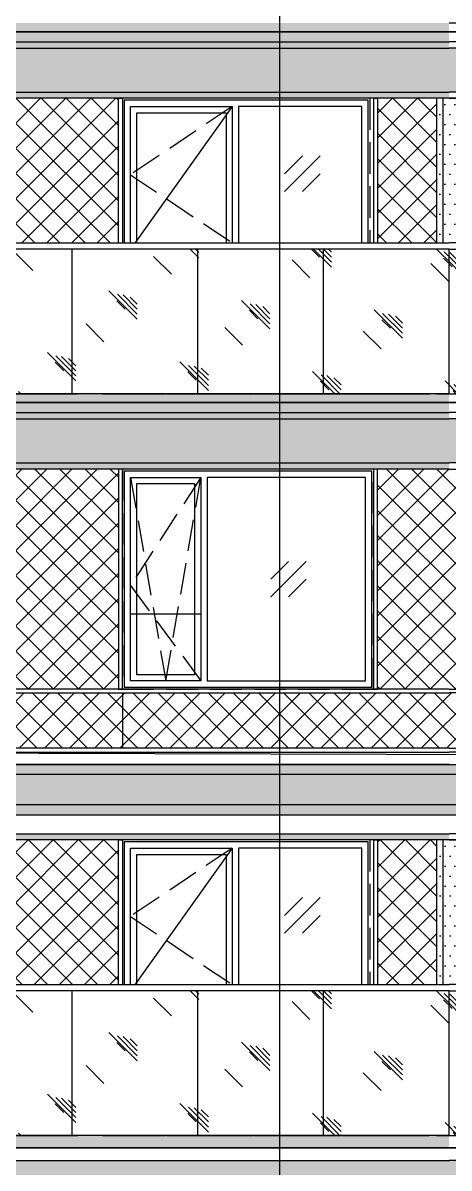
# Model space of a CAD drawing. Extents: x 646072 to 1012572, y -46617 to 16093.
# Drawn here: x 690676 to 694069, y -29912 to -20802 of the extents above; entities that cross this region are included whole.
import ezdxf

# ---------------------------------------------------------------- set-up
doc = ezdxf.new("R2010")
doc.units = 0
doc.header["$LTSCALE"] = 1000
doc.header["$MEASUREMENT"] = 0
for name, pattern in [('3#楼-HZS$0$3#楼-HZS$0$__DASH', [0.35, 0.25, -0.1]), ('3#楼-HZS$0$3#楼-HZS$0$DASH', [0.35, 0.25, -0.1]), ('3#楼-HZS$0$DASH', [0.35, 0.25, -0.1]), ('3#楼-HZS$0$DOTE', [2.4200000000000004, 2, -0.2, 0.02, -0.2])]:
    doc.linetypes.add(name, pattern=pattern)
for name, color, linetype in [('3#楼-HZS$0$3#楼-HZS$0$00-立面灰色金属看线', 252, 'Continuous'), ('3#楼-HZS$0$3#楼-HZS$0$00-立面米色看线', 31, 'Continuous'), ('3#楼-HZS$0$3#楼-HZS$0$00-立面银灰色线脚', 254, 'Continuous'), ('3#楼-HZS$0$3#楼-HZS$0$A-ANNO-SYMB', 3, 'Continuous'), ('3#楼-HZS$0$3#楼-HZS$0$DOTE', 1, '3#楼-HZS$0$DOTE'), ('3#楼-HZS$0$3#楼-HZS$0$ELEV-WIND', 4, 'Continuous'), ('3#楼-HZS$0$3#楼-HZS$0$RAIL', 163, 'Continuous'), ('3#楼-HZS$0$3#楼-HZS$0$WINDOW', 4, 'Continuous'), ('3#楼-HZS$0$3#楼-HZS$0$填充-浅黄色铝板', 30, 'Continuous'), ('3#楼-HZS$0$3#楼-HZS$0$填充-玻璃', 150, 'Continuous'), ('3#楼-HZS$0$3#楼-HZS$0$填充-背板玻璃', 151, 'Continuous'), ('3#楼-HZS$0$3#楼-HZS$0$填充-银白色铝板', 115, 'Continuous'), ('3#楼-HZS$0$A-ANNO-INDX', 3, 'Continuous')]:
    doc.layers.add(name, color=color, linetype=linetype)
pattern_1 = [(45, (-5318.230445285677, -99899.72746543365), (-100.0001016555733, 100.0001016555733), []), (135, (-5318.230445285677, -99899.72746543365), (-100.0001016555733, -100.0001016555733), [])]
pattern_2 = [(0, (-5418.230445285677, -99899.72746543365), (79.375, 79.375), [39.6875, -119.0625]), (90, (-5398.386695285677, -99919.57121543365), (-79.375, 79.375), [39.6875, -119.0625])]
pattern_3 = [(0, (-5409.443961269106, -58333.21456829587), (79.375, 79.375), [39.6875, -119.0625]), (90, (-5389.600211269106, -58353.05831829587), (-79.375, 79.375), [39.6875, -119.0625])]

# ---------------------------------------------------------------- blocks, each defined once
blk = doc.blocks.new('3#楼-HZS$0$3#楼-HZS$0$dfjh0fg4+l70')
at = {"layer": '3#楼-HZS$0$3#楼-HZS$0$00-立面米色看线'}
for points in [[(390679.7804614676, -393536.5724225931), (379629.7618430424, -393536.54462135), (379629.7618430424, -393636.5446213622), (390679.7804614676, -393636.5724226053)], [(390679.7804614676, -393536.5724225931), (401129.1454155913, -393536.5724225931)], [(390679.7804614676, -393636.5724226053), (379729.7618430424, -393636.5446213622), (379729.7618430424, -393736.5446213622), (379629.7618430424, -393736.5446213622), (379629.7618430424, -393816.54462135), (379729.7618430424, -393816.54462135), (379729.7618430424, -394056.54462135), (390679.7804614676, -394056.5724225931)], [(390679.7804614676, -393636.5724226053), (401129.1454155913, -393636.5724226053)], [(401129.1454155913, -393636.5724226053), (390679.7804614676, -393636.5724226053)], [(379729.7618430424, -393736.5446213622), (390679.7804614676, -393736.5724226053)], [(401129.1454155913, -393736.5724226053), (390679.7804614676, -393736.5724226053)]]:
    blk.add_lwpolyline(points, dxfattribs=at)
blk = doc.blocks.new('3#楼-HZS$0$3#楼-HZS$0$dfg56h4f+g9h0k7')
at = {"layer": '3#楼-HZS$0$3#楼-HZS$0$RAIL'}
blk.add_lwpolyline([(426648.4870681694, -363619.9774678481), (419599.1988836443, -363619.9516390706), (419599.1988836443, -363569.9516390706), (426648.4870681694, -363569.9774678481)], dxfattribs=at)
at = {"layer": '3#楼-HZS$0$3#楼-HZS$0$WINDOW'}
for points in [[(419629.1323021718, -364408.5213985445), (419629.1323021718, -363619.9516390706)], [(420648.4871339675, -364678.3272112879), (420648.4871339675, -363619.9516390706)], [(421648.4871339675, -364769.9774678481), (421648.4871339675, -363619.9516390706)], [(422648.4871339675, -364769.9774678481), (422648.4871339675, -363619.9516390706)], [(423648.4871339675, -364769.9774678481), (423648.4871339675, -363619.9516390706)], [(424648.4871339675, -364769.9774678481), (424648.4871339675, -363619.9516390706)], [(425648.4871339675, -364769.9774678481), (425648.4871339675, -363619.9516390706)], [(426648.4871339675, -364769.9774678481), (426648.4871339675, -363619.9516390706)]]:
    blk.add_lwpolyline(points, dxfattribs=at)
blk = doc.blocks.new('3#楼-HZS$0$3#楼-HZS$0$tregfdgdg')
blk.add_wipeout([(55550.89403557477, -25728.00311066766), (62650.60256147907, -25728.003421576577), (62650.569237843745, -26928.00333677453), (55550.89403557475, -26928.002877755564)]).dxf.layer = '3#楼-HZS$0$3#楼-HZS$0$RAIL'
at = {"layer": '3#楼-HZS$0$3#楼-HZS$0$00-立面米色看线'}
blk.add_line((55550.89403557475, -25728.00311066769), (55550.89403557475, -26326.5638645424), dxfattribs=at)
at = {"layer": '3#楼-HZS$0$3#楼-HZS$0$00-立面米色看线', "linetype": '3#楼-HZS$0$3#楼-HZS$0$__DASH', "ltscale": 0.5}
blk.add_line((55700.8940344759, -26354.41373131936), (55700.8940344759, -25728.00311317149), dxfattribs=at)
at = {"layer": '3#楼-HZS$0$3#楼-HZS$0$00-立面米色看线'}
blk.add_lwpolyline([(62650.24880157225, -26927.97750730492), (55550.89403557475, -26927.95167967031), (55550.89403557475, -25728.00311066769)], dxfattribs=at)
for centre, radius, start, end in [((55950.89403557475, -26326.5638645424), 400, 180, 259.1128618920542), ((58187.79559126403, -14696.43916359753), 12243.29046884241, 259.1128618920542, 267.4866183300693)]:
    blk.add_arc(centre, radius, start, end, dxfattribs=at)
at = {"layer": '3#楼-HZS$0$3#楼-HZS$0$00-立面米色看线', "linetype": '3#楼-HZS$0$3#楼-HZS$0$__DASH', "ltscale": 0.5}
blk.add_arc((56100.8940344759, -26354.41373131936), 400, 180, 259.8509425689774, dxfattribs=at)
blk.add_blockref('3#楼-HZS$0$3#楼-HZS$0$dfg56h4f+g9h0k7', (-363998.238266597, 337841.9575340021))
blk = doc.blocks.new('3#楼-HZS$0$3#楼-HZS$0$adf6h1d+f0j')
at = {"layer": '3#楼-HZS$0$3#楼-HZS$0$ELEV-WIND', "color": 8, "linetype": '3#楼-HZS$0$3#楼-HZS$0$__DASH'}
blk.add_lwpolyline([(61278.84410516638, -24578.0033460866), (63250.00048309553, -24578.00334601349), (63250.00048309553, -26928.00334601349), (61278.84410516638, -26928.0033460866)], close=True, dxfattribs=at)
at = {"layer": '3#楼-HZS$0$3#楼-HZS$0$ELEV-WIND'}
for points in [[(61293.84410516638, -24593.0033460866), (63235.00048309553, -24593.00334601349), (63235.00048309553, -26913.00334601349), (61293.84410516638, -26913.0033460866)], [(61343.84410516638, -24643.0033460866), (62325.00048309553, -24643.00334601349), (62325.00048309553, -26863.00334601349), (61343.84410516638, -26863.0033460866)], [(63185.00048309553, -24643.00334601349), (62375.00048309553, -24643.00334601349), (62375.00048309553, -26863.00334601349), (63185.00048309553, -26863.00334601349)], [(63135.00048309553, -24693.00334601349), (62425.00048309553, -24693.00334601349), (62425.00048309553, -26813.00334601349), (63135.00048309553, -26813.00334601349)]]:
    blk.add_lwpolyline(points, close=True, dxfattribs=at)
at = {"layer": '3#楼-HZS$0$3#楼-HZS$0$ELEV-WIND', "color": 8}
blk.add_lwpolyline([(62375.00048309553, -24643.00334601349), (63185.00048309553, -25778.00334601349), (62375.00048309553, -26863.00334601349)], dxfattribs=at)
at = {"layer": '3#楼-HZS$0$3#楼-HZS$0$ELEV-WIND', "color": 8, "linetype": '3#楼-HZS$0$DASH'}
blk.add_lwpolyline([(62375.00048309553, -24643.00334601349), (63185.00048309553, -25185.50334601023), (62375.00053060963, -25728.00334600698)], dxfattribs=at)
blk = doc.blocks.new('3#楼-HZS$0$3#楼-HZS$0$df+gj504f+g90')
at = {"layer": '3#楼-HZS$0$3#楼-HZS$0$00-立面灰色金属看线'}
for points in [[(391279.8685366164, -389423.6017844662), (391279.8685366164, -387073.6017835304), (391249.8685366164, -387073.6017835304), (391249.868537978, -389423.6017844833)], [(393310.0835149237, -389423.6017844662), (393310.0835149237, -387073.6017835304), (393280.0835149237, -387073.6017835304), (393280.0835162853, -389423.6017844833)]]:
    blk.add_lwpolyline(points, close=True, dxfattribs=at)
at = {"layer": '3#楼-HZS$0$3#楼-HZS$0$00-立面米色看线'}
for points in [[(390679.7804614676, -386473.5758303019), (379630.0300900007, -386473.6017835304), (379630.0300900007, -386543.6017835426), (390679.7804614676, -386543.5758303141)], [(390679.7804614676, -386543.5758899773), (379680.0300900007, -386543.6017835426), (379680.0300900007, -386623.6017835426), (379630.0300900007, -386623.6017835426), (379630.0300900007, -386673.6017835304), (379730.0300900007, -386673.6017835304), (379730.0300900007, -387023.6017835304), (390679.7804614676, -387023.5759499059)], [(379680.0305466056, -386623.6017835421), (390679.7809180724, -386623.5758899768)], [(400429.1455228999, -386623.5992651312), (390679.7800048627, -386623.5758899768)], [(400429.1455228999, -386543.5991513575), (390679.7804614676, -386543.5758303141)], [(390679.7804614676, -386543.5758899773), (400429.1455228999, -386543.5992651306)], [(379730.0305695222, -386673.6017835299), (390679.7809409893, -386673.5759499053)], [(400429.1455228999, -386673.5993794214), (390679.7799819461, -386673.5759499053)], [(390679.7804614676, -387073.5758899652), (379680.0300900007, -387073.6017835304), (379680.0300900007, -387023.6017835304), (390679.7804614676, -387023.5758899652)], [(400429.1455228999, -387023.5992651185), (390679.7804614676, -387023.5758899652)], [(400429.1455228999, -387023.5993794208), (390679.7804614676, -387023.5759499059)], [(390679.7804614676, -387073.5758899652), (400429.1455228999, -387073.5992651185)]]:
    blk.add_lwpolyline(points, dxfattribs=at)
at = {"layer": '3#楼-HZS$0$3#楼-HZS$0$00-立面银灰色线脚'}
blk.add_lwpolyline([(390579.6729722882, -387073.6017835304), (390779.8879506472, -387073.6017835304), (390779.8879506472, -389423.6017835303), (390579.6729722882, -389423.6017835303)], close=True, dxfattribs=at)
blk.add_lwpolyline([(390729.6729722882, -387073.6017835304), (390729.6729722882, -389423.601780081)], dxfattribs=at)
at = {"layer": '3#楼-HZS$0$3#楼-HZS$0$00-立面灰色金属看线'}
blk.add_blockref('3#楼-HZS$0$3#楼-HZS$0$adf6h1d+f0j', (330030.0830318828, -362495.598437517), dxfattribs=at)
at = {"layer": '3#楼-HZS$0$3#楼-HZS$0$RAIL'}
blk.add_blockref('3#楼-HZS$0$3#楼-HZS$0$tregfdgdg', (328029.5316598953, -362495.598437517), dxfattribs=at)
at = {"layer": '3#楼-HZS$0$3#楼-HZS$0$RAIL', "xscale": -1}
blk.add_blockref('3#楼-HZS$0$3#楼-HZS$0$tregfdgdg', (453330.0292630401, -362495.598437517), dxfattribs=at)
blk = doc.blocks.new('3#楼-HZS$0$3#楼-HZS$0$ZASFG501+DF9GJ04+G9K0')
at = {"layer": '3#楼-HZS$0$3#楼-HZS$0$00-立面灰色金属看线'}
for points in [[(391279.8685366164, -389423.6017844662), (391279.8685366164, -387073.6017835304), (391249.8685366164, -387073.6017835304), (391249.868537978, -389423.6017844833)], [(393310.0835149237, -389423.6017844662), (393310.0835149237, -387073.6017835304), (393280.0835149237, -387073.6017835304), (393280.0835162853, -389423.6017844833)]]:
    blk.add_lwpolyline(points, close=True, dxfattribs=at)
at = {"layer": '3#楼-HZS$0$3#楼-HZS$0$00-立面米色看线'}
for points in [[(390679.7804614676, -386473.5758303019), (379629.6927040722, -386473.6017836616), (379629.6927040722, -386553.6017836739), (390679.7804614676, -386553.5758303141)], [(390679.7804614676, -386473.5758303019), (398329.841912599, -386473.59412969)], [(390679.7804614676, -386553.5758899773), (379729.6927040722, -386553.6017836739), (379729.6927040722, -386793.6017836739), (379629.6927040722, -386793.6017836739), (379629.6927040722, -386873.6017836617), (379729.6927040722, -386873.6017836617), (379729.6927040722, -387023.6017836617), (390679.7804614676, -387023.5759499059)], [(398329.841912599, -386553.5941297022), (390679.7804614676, -386553.5758303141)], [(390679.7804614676, -386553.5758899773), (398329.841912599, -386553.594231824)], [(379729.6931606771, -386793.6017836733), (390679.7809180724, -386793.5758899768)], [(398329.841912599, -386793.5942318246), (390679.7800048627, -386793.5758899768)], [(379729.6931835937, -386873.6017836611), (390679.7809409893, -386873.5759499053)], [(398329.841912599, -386873.5943344092), (390679.7799819461, -386873.5759499053)], [(390679.7804614676, -387073.5758899652), (379629.6927040722, -387073.6017836617), (379629.6927040722, -387023.6017836617), (390679.7804614676, -387023.5758899652)], [(400429.1455228999, -387023.5992651185), (390679.7804614676, -387023.5758899652)], [(401129.1454155913, -387023.6010616491), (390679.7804614676, -387023.5759499059)], [(390679.7804614676, -387073.5758899652), (401129.1454155913, -387073.6009434437)]]:
    blk.add_lwpolyline(points, dxfattribs=at)
at = {"layer": '3#楼-HZS$0$3#楼-HZS$0$00-立面银灰色线脚'}
blk.add_lwpolyline([(390579.6729722882, -387073.6017835304), (390779.8879506472, -387073.6017835304), (390779.8879506472, -389423.6017835303), (390579.6729722882, -389423.6017835303)], close=True, dxfattribs=at)
blk.add_lwpolyline([(390729.6729722882, -387073.6017835304), (390729.6729722882, -389423.601780081)], dxfattribs=at)
at = {"layer": '3#楼-HZS$0$3#楼-HZS$0$00-立面灰色金属看线'}
blk.add_blockref('3#楼-HZS$0$3#楼-HZS$0$adf6h1d+f0j', (330030.0830318828, -362495.598437517), dxfattribs=at)
at = {"layer": '3#楼-HZS$0$3#楼-HZS$0$RAIL'}
blk.add_blockref('3#楼-HZS$0$3#楼-HZS$0$tregfdgdg', (328029.5316598953, -362495.598437517), dxfattribs=at)
at = {"layer": '3#楼-HZS$0$3#楼-HZS$0$RAIL', "xscale": -1}
blk.add_blockref('3#楼-HZS$0$3#楼-HZS$0$tregfdgdg', (453330.0292630401, -362495.598437517), dxfattribs=at)
blk = doc.blocks.new('3#楼-HZS$0$3#楼-HZS$0$111+108osccw')
at = {"layer": '3#楼-HZS$0$3#楼-HZS$0$ELEV-WIND', "color": 8, "linetype": '3#楼-HZS$0$3#楼-HZS$0$__DASH'}
blk.add_lwpolyline([(38500, -36879.01001444127), (40499.99999842362, -36879.01001415757), (40499.99999842362, -38629.01007074799), (38500, -38629.01007103169)], close=True, dxfattribs=at)
at = {"layer": '3#楼-HZS$0$3#楼-HZS$0$ELEV-WIND'}
for points in [[(38515, -36894.01001444127), (40484.99999842362, -36894.01001415757), (40484.99999842362, -38614.01001415757), (38515, -38614.01001444127)], [(38565, -36944.01001444127), (39824.99999842362, -36944.01001415757), (39824.99999842362, -38564.01001415757), (38565, -38564.01001444127)], [(40434.99999842362, -36944.01001415757), (39874.99999842362, -36944.01001415757), (39874.99999842362, -38564.01001415757), (40434.99999842362, -38564.01001415757)], [(40384.99999842362, -36994.01001415757), (39924.99999842362, -36994.01001415757), (39924.99999842362, -38514.01001415757), (40384.99999842362, -38514.01001415757)]]:
    blk.add_lwpolyline(points, close=True, dxfattribs=at)
at = {"layer": '3#楼-HZS$0$3#楼-HZS$0$ELEV-WIND', "color": 8, "linetype": '3#楼-HZS$0$3#楼-HZS$0$DASH'}
for points in [[(39874.99999842362, -36944.01001415757), (40434.99999842362, -37804.01001415757), (39874.99999842362, -38564.01001415757)], [(40434.99999842362, -36944.01001415757), (40154.99999842362, -38564.01001415757), (39874.99999842362, -36944.01001415757)]]:
    blk.add_lwpolyline(points, dxfattribs=at)
at = {"layer": '3#楼-HZS$0$3#楼-HZS$0$ELEV-WIND', "color": 8}
blk.add_lwpolyline([(40434.99999842362, -38029.0102337508), (39874.99999842362, -38029.0102337508)], dxfattribs=at)
blk = doc.blocks.new('3#楼-HZS$0$3#楼-HZS$0$dfj54+gf90l7')
at = {"layer": '3#楼-HZS$0$3#楼-HZS$0$00-立面灰色金属看线'}
for points in [[(391249.9542731089, -380181.1942758777), (391279.9542731089, -380181.1942758777), (391279.9542731089, -381931.1942758777), (391249.9542731089, -381931.1942758777)], [(393279.9542715324, -380181.1942758777), (393309.9542715324, -380181.1942758777), (393309.9542715324, -381931.1942758777), (393279.9542715324, -381931.1942758777)]]:
    blk.add_lwpolyline(points, close=True, dxfattribs=at)
for points in [[(390679.7804614676, -381931.1942758777), (383730.2301239483, -381931.1942758777), (383730.2301239483, -381961.1942758777), (390679.7804614676, -381961.1942758777)], [(390679.7804614676, -381931.1942758777), (397629.3307989871, -381931.1942758777), (397629.3307989871, -381961.1942758777), (390679.7804614676, -381961.1942758777)], [(390679.7804614676, -382401.1942758777), (383730.2301239483, -382401.1942758777), (383730.2301239483, -382431.1942758777), (390679.7804614676, -382431.1942758777)], [(383730.230139359, -382531.1942758777), (383808.7866022092, -382472.5704337937), (397629.3307989871, -382431.1942758777)], [(390679.7804614676, -382401.1942758777), (397629.3307989871, -382401.1942758777), (397629.3307989871, -382431.1942758777), (390679.7804614676, -382431.1942758777)]]:
    blk.add_lwpolyline(points, dxfattribs=at)
at = {"layer": '3#楼-HZS$0$3#楼-HZS$0$00-立面米色看线'}
for points in [[(390679.7804614676, -379581.1942758777), (379629.6906899723, -379581.1942758777), (379629.6906899723, -379651.1942758898), (390679.7804614676, -379651.1942758898)], [(390679.7804614676, -379581.1942758777), (400429.1425251925, -379581.1942758777)], [(390679.7804614676, -379651.1942758898), (379679.6906899723, -379651.1942758898), (379679.6906899723, -379731.1942758898), (379629.6906899723, -379731.1942758898), (379629.6906899723, -379781.1942758777), (379729.6906899723, -379781.1942758777), (379729.6906899723, -380131.1942758777), (390679.7804614676, -380131.1942758777)], [(390679.7804614676, -379651.1942758898), (400429.1425251925, -379651.1942758898)], [(400429.1425251925, -379651.1942758898), (390679.7804614676, -379651.1942758898)], [(379679.6906899723, -379731.1942758898), (390679.7804614676, -379731.1942758898)], [(379729.6906899723, -379781.1942758777), (390679.7804614676, -379781.1942758777)], [(400429.1425251925, -379731.1942758898), (390679.7804614676, -379731.1942758898)], [(400429.1425251925, -379781.1942758777), (390679.7804614676, -379781.1942758777)], [(390679.7804614676, -380181.1942758777), (379679.6906899723, -380181.1942758777), (379679.6906899723, -380131.1942758777), (390679.7804614676, -380131.1942758777)], [(400429.1425251925, -380131.1942758777), (390679.7804614676, -380131.1942758777)], [(400429.1425251925, -380131.1942758777), (390679.7804614676, -380131.1942758777)], [(390679.7804614676, -380181.1942758777), (400429.1425251925, -380181.1942758777)]]:
    blk.add_lwpolyline(points, dxfattribs=at)
at = {"layer": '3#楼-HZS$0$3#楼-HZS$0$WINDOW'}
blk.add_lwpolyline([(393279.9542715322, -381961.1944385968), (393279.9542715322, -382401.1944385968)], dxfattribs=at)
at = {"layer": '3#楼-HZS$0$3#楼-HZS$0$A-ANNO-SYMB'}
blk.add_blockref('3#楼-HZS$0$3#楼-HZS$0$111+108osccw', (352779.9542731089, -343302.1840421269), dxfattribs=at)
blk = doc.blocks.new('3#楼-HZS$0$3#楼-HZS$0$d+ff+g89+0k4')
blk.add_wipeout([(387073.9452054565, -372010.1486496913), (387034.4745273071, -371828.01673488633), (386964.41862076125, -371626.8474200385), (386772.0765818333, -371345.44010499975), (386556.6793885491, -371146.0730265978), (386251.2055782083, -370979.4282493886), (385971.9162823519, -370906.9352633667), (385786.9766822324, -370893.7122383769), (365637.5169572755, -370893.61355204816), (365637.5169572755, -371293.6135520603), (385786.97471827274, -371293.71223837946), (385938.6114108291, -371306.5792306898), (386098.7634601518, -371349.4462702725), (386244.3782425206, -371418.61355204775), (386382.15242588165, -371518.61355204735), (386477.52331272507, -371616.53242606006), (386626.20259387535, -371868.61355204775), (386686.97029936296, -372193.7122383685), (386686.97029936296, -393643.62531246536), (386683.0422638684, -393692.01324312924), (386669.4930842256, -393741.9632377312), (386649.97041067557, -393787.9545937966), (386615.6795169441, -393837.7698302697), (386559.72400705534, -393888.8928326928), (386489.1970938678, -393925.67084511084), (386408.1776064868, -393943.6220159533), (365887.51758784405, -393943.62650037854), (365887.51758784405, -394343.6265004031), (386373.67760616535, -394343.6253132678), (386538.07335034286, -394327.1221069115), (386689.60004931816, -394274.8267339412), (386830.0927014526, -394185.5132499514), (386943.0161118433, -394068.84649543255), (387019.4314097306, -393943.6135520471), (387071.38340848486, -393790.5222017088), (387086.97029936296, -393643.6253124899), (387086.970495759, -372304.6170790822), (387086.97029936296, -372193.71223836124)]).translate(0, 0, -1e-08)
at = {"layer": '3#楼-HZS$0$3#楼-HZS$0$00-立面米色看线', "elevation": -1e-08}
for points in [[(385786.9766822323, -370893.7122383769, -0.4142121242975373), (387086.9702993629, -372193.7122383612), (387086.9702993629, -393643.6253124899, -0.4142135452328548), (386386.9703403272, -394343.6253124899), (365887.5175878439, -394343.6265004031), (365887.5175878439, -394263.6265003909), (386386.9703356456, -394263.6253124777, 0.414213545232854), (387006.9702993629, -393643.6253124777), (387006.9702993629, -372193.7122383724, 0.4142121242975291), (385786.9762894404, -370973.7122383871), (365637.5167608794, -370973.6135520593)], [(385786.9747182726, -371293.7122383795, -0.4142121242975317), (386686.9702993629, -372193.7122383686), (386686.9702993629, -393643.6253124654, -0.4142135452328548), (386386.970316919, -393943.6253124654), (365887.5175878439, -393943.6265003785), (365887.5175878439, -394023.6265003907), (386386.9703216007, -394023.6253124775, 0.414213545232854), (386766.9702993629, -393643.6253124775), (386766.9702993629, -372193.7122383573, 0.4142121242975336), (385786.9751110645, -371213.7122383691), (365637.5167608794, -371213.6135520472)]]:
    blk.add_lwpolyline(points, format="xyb", dxfattribs=at)
blk = doc.blocks.new('3#楼-HZS$0$3#楼-HZS$0$d+gfsh5d+f8hj')
at = {"color": 8, "elevation": -1e-08}
for points in [[(750138.5109835631, -24211.58456587762), (749997.0896273259, -24353.00592211494)], [(750279.9323398004, -24211.58456587768), (749997.0896273259, -24494.42727835232)], [(750279.9323398005, -24353.00592211494), (750138.5109835631, -24494.42727835226)], [(750138.5109835631, -30111.58456587762), (749997.0896273259, -30253.00592211494)], [(750279.9323398004, -30111.58456587768), (749997.0896273259, -30394.42727835232)], [(750279.9323398005, -30253.00592211494), (750138.5109835631, -30394.42727835226)]]:
    blk.add_lwpolyline(points, dxfattribs=at)
at = {"color": 8}
for points in [[(750028.0588249317, -27436.57912908733), (749886.6374686945, -27578.00048532465)], [(750169.480181169, -27436.57912908739), (749886.6374686945, -27719.42184156203)], [(750169.4801811691, -27578.00048532465), (750028.0588249317, -27719.42184156197)]]:
    blk.add_lwpolyline(points, dxfattribs=at)
blk = doc.blocks.new('3#楼-HZS$0$3#楼-HZS$0$d+fh0j4+gf0l')
at = {"layer": '3#楼-HZS$0$3#楼-HZS$0$填充-浅黄色铝板'}
h = blk.add_hatch(dxfattribs=at)
h.set_pattern_fill('CROSS', color=256, scale=50)
h.set_pattern_definition([(0, (-5418.230445285677, -108749.7274654337), (79.375, 79.375), [39.6875, -119.0625]), (90, (-5398.386695285677, -108769.5712154337), (-79.375, 79.375), [39.6875, -119.0625])])
h.paths.add_polyline_path([(532553.1380383098, 4867.029687683927), (532553.1380383098, 5067.010583249401), (522803.1934539158, 5067.010583249386), (522803.1934539158, 4867.029687683913)])
h = blk.add_hatch(dxfattribs=at)
h.set_pattern_fill('CROSS', color=256, scale=50)
h.set_pattern_definition(pattern_3)
h.paths.add_polyline_path([(532553.1380383096, 4467.331906500127), (532553.1380383098, 4517.331906500141), (522803.5544552375, 4517.331906500127), (522803.5544552375, 4467.331906500127)])
h = blk.add_hatch(dxfattribs=at)
h.set_pattern_fill('CROSS', color=256, scale=50)
h.set_pattern_definition([(0, (-5418.230445285677, -111699.7274654337), (79.375, 79.375), [39.6875, -119.0625]), (90, (-5398.386695285677, -111719.5712154337), (-79.375, 79.375), [39.6875, -119.0625])])
h.paths.add_polyline_path([(532553.1380383098, 1917.029687683898), (532553.1380383098, 2117.010583249401), (522803.1934539158, 2117.010583249386), (522803.1934539158, 1917.029687683913)])
h = blk.add_hatch(dxfattribs=at)
h.set_pattern_fill('CROSS', color=256, scale=50)
h.set_pattern_definition(pattern_2)
h.paths.add_polyline_path([(532553.1380383098, 1517.331906500141), (532553.1380383098, 1567.331906500156), (522803.5544552375, 1567.331906500156), (522803.5544552375, 1517.331906500156)])
h = blk.add_hatch(dxfattribs=at)
h.set_pattern_fill('CROSS', color=256, scale=50)
h.set_pattern_definition([(0, (289049.5557560592, -113671.9811983543), (79.375, 79.375), [39.6875, -119.0625]), (90, (289069.3995060592, -113691.8249483543), (-79.375, 79.375), [39.6875, -119.0625])])
edge = h.paths.add_edge_path(flags=17)
edge.add_line((532632.5761846611, 367.0254557309381), (532552.5761846611, 367.0254557309381))
edge.add_line((532552.5761846611, 367.0254557309381), (532552.5761846611, -532.97784078111))
edge.add_arc((532252.5761846611, -532.97784078111), 300, 270.0000033529737, 360, ccw=False)
edge.add_line((532252.5762022173, -832.97784078111), (511753.123687759, -832.9797615607677))
edge.add_line((511753.123687759, -832.9797615607677), (511753.123687759, -912.9797615729331))
edge.add_line((511753.123687759, -912.9797615729331), (532252.5762068975, -912.9778407932172))
edge.add_arc((532252.5761846596, -532.9778407917329), 380.0000000014849, 270.0000033529924, 359.9999999999868)
edge.add_line((532632.5761846611, -532.9778407918202), (532632.5761846611, 367.0254557309381))
edge = h.paths.add_edge_path(flags=17)
edge.add_line((532872.5761846611, 367.0254557309381), (532632.5761846611, 367.0254557309381))
edge.add_line((532632.5761846611, 367.0254557309381), (532632.5761846611, -532.9778407918202))
edge.add_arc((532252.5761846596, -532.9778407917183), 380.0000000015134, 270.00000335297483, 359.99999999998465, ccw=False)
edge.add_line((532252.5762068974, -912.9778407932172), (511853.4610944152, -912.9790228544152))
edge.add_line((511853.4610944152, -912.9790228544152), (511853.4610944152, -1152.979022854648))
edge.add_line((511853.4610944152, -1152.979022854648), (532252.5762209438, -1152.97784079345))
edge.add_arc((532252.5761846611, -532.9778407934537), 619.9999999999975, 270.0000033529765, 360.0000000000031)
edge.add_line((532872.5761846611, -532.9778407934209), (532872.5761846611, 367.0254557309381))
edge = h.paths.add_edge_path()
edge.add_line((532952.5761846611, 367.0254557309381), (532872.5761846611, 367.0254557309381))
edge.add_line((532872.5761846611, 367.0254557309381), (532872.5761846611, -532.9778407934209))
edge.add_arc((532252.576184661, -532.9778407933518), 620.0000000001164, 270.00000335297653, 359.99999999999363, ccw=False)
edge.add_line((532252.5762209437, -1152.97784079345), (511753.123687759, -1152.979761560826))
edge.add_line((511753.123687759, -1152.979761560826), (511753.123687759, -1232.979761572991))
edge.add_line((511753.123687759, -1232.979761572991), (532252.5762256255, -1232.977840805674))
edge.add_arc((532252.5761846611, -532.9778408056809), 699.999999999994, 270.0000033529768, 360.0000000000006)
edge.add_line((532952.5761846611, -532.9778408056736), (532952.5761846611, 367.0254557309381))
h = blk.add_hatch(dxfattribs=at)
h.set_pattern_fill('CROSS', color=256, scale=50)
h.set_pattern_definition(pattern_3)
h.paths.add_polyline_path([(533252.5761846611, -1432.668093499829), (533252.5761846611, -1382.668093499844), (522803.5544552375, -1382.668093499844), (522803.5544552375, -1432.668093499844)])
h = blk.add_hatch(dxfattribs=at)
h.set_pattern_fill('CROSS', color=256, scale=50)
h.set_pattern_definition(pattern_3)
h.paths.add_polyline_path([(533252.5762919699, -3882.677315366382), (533252.5762919699, -3782.677542613164), (522802.8958060734, -3782.677542613179), (522802.8958060734, -3882.677315366396)])
h = blk.add_hatch(dxfattribs=at)
h.set_pattern_fill('CROSS', color=256, scale=50)
h.set_pattern_definition(pattern_2)
h.paths.add_polyline_path([(522582.6238574489, -4302.979534170358), (522803.2112305374, -4302.979534170358), (522803.2112305374, -3982.979534182639), (511953.1234731419, -3982.979534182639), (511953.121459042, -4062.979534170474), (512053.121459042, -4062.979534170474), (512053.121459042, -4302.979534170474), (511953.1234731419, -4302.979534170474), (511953.1234731419, -4382.979534170474), (522582.6238574488, -4382.979534170474)])
h = blk.add_hatch(dxfattribs=at)
h.set_pattern_fill('CROSS', color=256, scale=50)
h.set_pattern_definition(pattern_2)
h.paths.add_polyline_path([(525832.1845171062, -4382.979534170488), (525832.1845171062, -4302.979534170416), (526222.1845171062, -4302.979534170416), (526222.1845171062, -4382.979534170474), (533252.5762919697, -4382.979534170488), (533252.5762919697, -3982.979534182639), (522802.5348047519, -3982.979534182639), (522802.5348047517, -4302.979534170358), (522972.6238574489, -4302.979534170358), (522972.6238574489, -4382.979534170474)])
at = {"layer": '3#楼-HZS$0$3#楼-HZS$0$填充-玻璃'}
h = blk.add_hatch(dxfattribs=at)
h.set_pattern_fill('玻璃1', color=150, scale=100)
h.set_pattern_definition([(45, (-5418.803132111556, -141340.0981751026), (-489.8835780060401, 489.8835780060401), [224, -576]), (45, (-5322.803132111556, -141300.0981751026), (-489.8835780060401, 489.8835780060401), [96, -704]), (45, (-5418.803132111556, -141300.0981751026), (-489.8835780060401, 489.8835780060401), [160, -640]), (45, (-5370.803132111556, -141340.0981751026), (537.401153701776, -537.4011537017761), [200, -600]), (45, (-5418.803132111556, -141380.0981751026), (-489.8835780060401, 489.8835780060401), [320, -480]), (45, (-5418.803132111556, -141260.0981751026), (-489.8835780060401, 489.8835780060401), [80, -720])])
h.paths.add_polyline_path([(529701.9942240177, 3267.321495288226), (522802.6394569213, 3267.296215870767), (515903.283776615, 3267.321495288284), (515903.283776615, 2690.902418397251, 0.3632338633270483), (516232.7999338933, 2297.161351304734, 0.03333284520666946), (517853.4592968951, 2117.356775361113), (522802.6385437115, 2117.338642411691), (527751.8187037603, 2117.356775362103, 0.03333284520620629), (529372.4780667396, 2297.161351304734, 0.3632338633270568), (529701.9942240177, 2690.902418397251)])
h = blk.add_hatch(dxfattribs=at)
h.set_pattern_fill('玻璃1', color=150, scale=100)
h.set_pattern_definition([(45, (-5418.803132111556, -147240.0981751026), (-489.8835780060401, 489.8835780060401), [224, -576]), (45, (-5322.803132111556, -147200.0981751026), (-489.8835780060401, 489.8835780060401), [96, -704]), (45, (-5418.803132111556, -147200.0981751026), (-489.8835780060401, 489.8835780060401), [160, -640]), (45, (-5370.803132111556, -147240.0981751026), (537.401153701776, -537.4011537017761), [200, -600]), (45, (-5418.803132111556, -147280.0981751026), (-489.8835780060401, 489.8835780060401), [320, -480]), (45, (-5418.803132111556, -147160.0981751026), (-489.8835780060401, 489.8835780060401), [80, -720])])
h.paths.add_polyline_path([(529701.9942240177, -2632.678504711774), (522802.6394569213, -2632.703784129233), (515903.283776615, -2632.678504711716), (515903.283776615, -3209.097581602749, 0.3632338633270483), (516232.7999338933, -3602.838648695266, 0.03333284520666946), (517853.4592968951, -3782.643224638887), (522802.6385437115, -3782.661357588309), (527751.8187037603, -3782.643224637897, 0.03333284520620629), (529372.4780667396, -3602.838648695266, 0.3632338633270568), (529701.9942240177, -3209.097581602749)])
at = {"layer": '3#楼-HZS$0$3#楼-HZS$0$填充-背板玻璃'}
h = blk.add_hatch(dxfattribs=at)
h.set_pattern_fill('多孔材料', color=256, scale=50)
h.set_pattern_definition(pattern_1)
h.paths.add_polyline_path([(516272.1723038196, 4467.322457386763), (515903.1750258481, 4467.322457386763), (515903.1750258481, 3317.322686117142), (516272.1723038196, 3317.322686117142)])
h.paths.add_polyline_path([(519331.8340908727, 4467.312802065571), (520171.8885265958, 4467.312802065571), (520171.8885265958, 3317.305851732701), (519331.8340908727, 3317.305851732701)])
h.paths.add_polyline_path([(522232.1035049031, 4467.312802065571), (522702.0840908723, 4467.312802065571), (522702.0840908723, 3317.312730932987), (522232.1035049031, 3317.312730932987)])
h.paths.add_polyline_path([(522902.2990692313, 4467.312802065571), (523372.2796552004, 4467.312802065571), (523372.2796552004, 3317.312730932987), (522902.2990692313, 3317.312730932987)])
h.paths.add_polyline_path([(525432.4946335078, 4467.312802065571), (526272.5490699117, 4467.312802065571), (526272.5489783308, 3317.307390723145), (525432.4945419269, 3317.307390723145)])
h.paths.add_polyline_path([(529701.9213399445, 4467.322457386705), (529332.8881952793, 4467.322457386705), (529332.8881941767, 3317.322677981108), (529701.9213388419, 3317.322677981108)])
h = blk.add_hatch(dxfattribs=at)
h.set_pattern_fill('多孔材料', color=256, scale=50)
h.set_pattern_definition(pattern_1)
h.paths.add_polyline_path([(515902.9824528203, -231.2960604935652), (516272.2031663652, -231.2960604935652), (516272.2031663652, 1517.331906500156), (515902.9824528203, 1517.331906500156)])
h.paths.add_polyline_path([(519332.1888769181, 1517.331906500156), (520172.3589805872, 1517.331906500156), (520172.3589805872, -232.668093499844), (519332.1888769181, -232.668093499844)])
h.paths.add_polyline_path([(523372.7066022933, 1517.331906500156), (522232.3589790108, 1517.331906500156), (522232.3589790108, -232.668093499844), (523372.7066022933, -232.668093499844)])
h.paths.add_polyline_path([(526272.876704386, 1517.331906500156), (525432.7066007168, 1517.331906500156), (525432.7066007168, -232.668093499844), (526272.876704386, -232.668093499844)])
h.paths.add_polyline_path([(529702.0831284837, -231.2960604935652), (529332.8624149389, -231.2960604935652), (529332.8624149389, 1517.331906500156), (529702.0831284837, 1517.331906500156)])
h.paths.add_polyline_path([(515902.9824531326, -262.668093499844), (529702.0831281715, -262.668093499844), (529702.0831281715, -702.668093499844), (515902.9824531326, -702.668093499844)])
h = blk.add_hatch(dxfattribs=at)
h.set_pattern_fill('多孔材料', color=256, scale=50)
h.set_pattern_definition(pattern_1)
h.paths.add_polyline_path([(516272.1723038196, -1432.677542613237), (515903.1750258481, -1432.677542613237), (515903.1750258481, -2582.677313882858), (516272.1723038196, -2582.677313882858)])
h.paths.add_polyline_path([(519331.8340908727, -1432.687197934429), (520171.8885265958, -1432.687197934429), (520171.8885265958, -2582.694148267299), (519331.8340908727, -2582.694148267299)])
h.paths.add_polyline_path([(522232.1035049031, -1432.687197934429), (522702.0840908723, -1432.687197934429), (522702.0840908723, -2582.687269067013), (522232.1035049031, -2582.687269067013)])
h.paths.add_polyline_path([(522902.2990692313, -1432.687197934429), (523372.2796552004, -1432.687197934429), (523372.2796552004, -2582.687269067013), (522902.2990692313, -2582.687269067013)])
h.paths.add_polyline_path([(525432.4946335078, -1432.687197934429), (526272.5490699117, -1432.687197934429), (526272.5489783308, -2582.692609276855), (525432.4945419269, -2582.692609276855)])
h.paths.add_polyline_path([(529701.9213399445, -1432.677542613295), (529332.8881952793, -1432.677542613295), (529332.8881941767, -2582.677322018892), (529701.9213388419, -2582.677322018892)])
at = {"layer": '3#楼-HZS$0$3#楼-HZS$0$填充-银白色铝板'}
h = blk.add_hatch(dxfattribs=at)
h.set_pattern_fill('DOTS', color=256, scale=50)
h.set_pattern_definition([(0, (-5418.911882878514, -108749.4252466174), (39.6875, 79.375), [0, -79.375])])
h.paths.add_polyline_path([(532553.1380383098, 4517.331906500171), (532553.1380383098, 4867.331906500141), (511853.1240987686, 4859.563435345422), (511853.1240987686, 4509.563435345422)])
h = blk.add_hatch(dxfattribs=at)
h.set_pattern_fill('DOTS', color=256, scale=50)
h.set_pattern_definition([(0, (-5417.892232392915, -111699.7178101125), (39.6875, 79.375), [0, -79.375])])
h.paths.add_polyline_path([(522703.1037413579, 4467.020238570462), (522903.3187197169, 4467.020238570462), (522903.3187197169, 3317.00401753452), (522703.1037413579, 3317.00401753452)])
h = blk.add_hatch(dxfattribs=at)
h.set_pattern_fill('DOTS', color=256, scale=50)
h.set_pattern_definition([(0, (-5418.911882878514, -111699.4252466174), (39.6875, 79.375), [0, -79.375])])
h.paths.add_polyline_path([(532553.1380383096, 1567.331906500141), (532553.1380383098, 1917.331906500127), (511853.1246713666, 1917.029687683971), (511853.1246713666, 1567.029687683971)])
h = blk.add_hatch(dxfattribs=at)
h.set_pattern_fill('DOTS', color=256, scale=50)
h.set_pattern_definition([(0, (-5418.272882858291, -117599.692155653), (39.6875, 79.375), [0, -79.375])])
h.paths.add_polyline_path([(522702.7230908925, -1432.954106970108), (522902.9380692515, -1432.954106970108), (522902.9380692515, -2582.970328006049), (522702.7230908925, -2582.970328006049)])

msp = doc.modelspace()

# ---------------------------------------------------------------- linework, layer by layer
at = {"layer": '3#楼-HZS$0$3#楼-HZS$0$DOTE', "linetype": '3#楼-HZS$0$3#楼-HZS$0$__DASH', "ltscale": 2}
for p, q in [((652810.9265156139, -23751.78916669125), (718310.9170040172, -23751.78916669125)), ((652810.9265156139, -26701.78916669125), (718310.9170040172, -26701.78916669125)), ((652810.9265156139, -29651.78916669125), (718310.9170040172, -29651.78916669125))]:
    msp.add_line(p, q, dxfattribs=at)

# ---------------------------------------------------------------- next in the draw order: block references
at = {"xscale": -1}
for name, p in [('3#楼-HZS$0$3#楼-HZS$0$df+gj504f+g90', (1084747.974692661, 365671.7989357726, 1e-08)), ('3#楼-HZS$0$3#楼-HZS$0$dfjh0fg4+l70', (1084747.974692661, 363884.7698020944))]:
    msp.add_blockref(name, p, dxfattribs=at)

# ---------------------------------------------------------------- next in the draw order: block references
msp.add_blockref('3#楼-HZS$0$3#楼-HZS$0$ZASFG501+DF9GJ04+G9K0', (1084747.974692661, 359771.7989357726, 1e-08), dxfattribs=at)

# ---------------------------------------------------------------- next in the draw order: block references
msp.add_blockref('3#楼-HZS$0$3#楼-HZS$0$dfj54+gf90l7', (1084747.971694954, 355829.4008772333, 1e-08), dxfattribs=at)

# ---------------------------------------------------------------- next in the draw order: block references
msp.add_blockref('3#楼-HZS$0$3#楼-HZS$0$d+ff+g89+0k4', (1071005.799576433, 367241.8243853559, 2e-08), dxfattribs=at)

# ---------------------------------------------------------------- next in the draw order: linework, layer by layer
at = {"layer": '3#楼-HZS$0$A-ANNO-INDX', "color": 1}
msp.add_line((692718.8438448522, -19917.64505771711), (692718.8438448522, -37599.19857627049), dxfattribs=at)

# ---------------------------------------------------------------- next in the draw order: block references
at = {"xscale": -1}
msp.add_blockref('3#楼-HZS$0$3#楼-HZS$0$d+fh0j4+gf0l', (1216871.405676348, -25868.82308632834, 1e-08), dxfattribs=at)
msp.add_blockref('3#楼-HZS$0$3#楼-HZS$0$d+gfsh5d+f8hj', (-57237.96341580641, 2351.207306273689, 1e-08))

doc.saveas('drawing.dxf')
